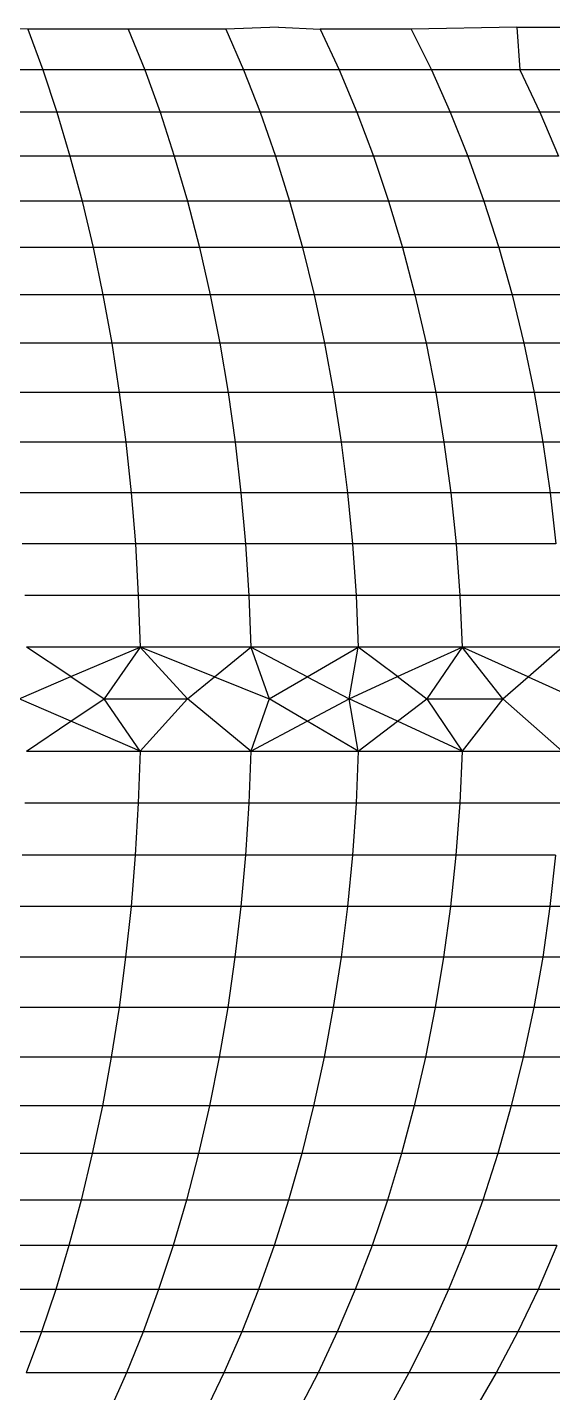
# Model space of a CAD drawing. Header units: inches. Extents: x 17 to 4615, y 5 to 3256.
# Drawn here: x 749.887 to 750.434, y 2595.131 to 2596.552 of the extents above; entities that cross this region are included whole.
import ezdxf

# ---------------------------------------------------------------- set-up
doc = ezdxf.new("R2010")
doc.units = ezdxf.units.IN
doc.header["$MEASUREMENT"] = 0

msp = doc.modelspace()

# ---------------------------------------------------------------- linework, layer by layer
for p, q in [((749.8872, 2596.5505), (749.761, 2596.5523)), ((749.8872, 2596.5505), (749.9028, 2596.508)), ((749.9917, 2596.5505), (749.8872, 2596.5505)), ((749.9917, 2596.5505), (750.0088, 2596.508)), ((750.0933, 2596.5505), (749.9917, 2596.5505)), ((750.1482, 2596.5523), (750.0933, 2596.5505)), ((750.0933, 2596.5505), (750.1118, 2596.508)), ((750.1482, 2596.5523), (750.1916, 2596.5505)), ((750.1916, 2596.5505), (750.2114, 2596.508)), ((750.2864, 2596.5505), (750.1916, 2596.5505)), ((750.3967, 2596.5523), (750.2864, 2596.5505)), ((750.2864, 2596.5505), (750.3075, 2596.508)), ((750.3967, 2596.5523), (750.4824, 2596.5523)), ((750.3967, 2596.5523), (750.3997, 2596.508)), ((749.9028, 2596.508), (749.7939, 2596.508)), ((749.9028, 2596.508), (749.9174, 2596.4639)), ((750.0088, 2596.508), (749.9028, 2596.508)), ((750.0088, 2596.508), (750.0248, 2596.4639)), ((750.1118, 2596.508), (750.0088, 2596.508)), ((750.1118, 2596.508), (750.129, 2596.4639)), ((750.2114, 2596.508), (750.1118, 2596.508)), ((750.2114, 2596.508), (750.2299, 2596.4639)), ((750.3075, 2596.508), (750.2114, 2596.508)), ((750.3075, 2596.508), (750.3272, 2596.4639)), ((750.3997, 2596.508), (750.3075, 2596.508)), ((750.3997, 2596.508), (750.4206, 2596.4639)), ((750.488, 2596.508), (750.3997, 2596.508)), ((749.9174, 2596.4639), (749.8072, 2596.4639)), ((749.9174, 2596.4639), (749.931, 2596.4183)), ((750.0248, 2596.4639), (749.9174, 2596.4639)), ((750.0248, 2596.4639), (750.0396, 2596.4183)), ((750.129, 2596.4639), (750.0248, 2596.4639)), ((750.129, 2596.4639), (750.1451, 2596.4183)), ((750.2299, 2596.4639), (750.129, 2596.4639)), ((750.2299, 2596.4639), (750.2471, 2596.4183)), ((750.3272, 2596.4639), (750.2299, 2596.4639)), ((750.3272, 2596.4639), (750.3455, 2596.4183)), ((750.4206, 2596.4639), (750.3272, 2596.4639)), ((750.4206, 2596.4639), (750.44, 2596.4183)), ((750.51, 2596.4639), (750.4206, 2596.4639)), ((749.931, 2596.4183), (749.8196, 2596.4183)), ((749.931, 2596.4183), (749.9436, 2596.3713)), ((750.0396, 2596.4183), (749.931, 2596.4183)), ((750.0396, 2596.4183), (750.0533, 2596.3713)), ((750.1451, 2596.4183), (750.0396, 2596.4183)), ((750.1451, 2596.4183), (750.1598, 2596.3713)), ((750.2471, 2596.4183), (750.1451, 2596.4183)), ((750.2471, 2596.4183), (750.2629, 2596.3713)), ((750.3455, 2596.4183), (750.2471, 2596.4183)), ((750.3455, 2596.4183), (750.3623, 2596.3713)), ((750.44, 2596.4183), (750.3455, 2596.4183)), ((749.9436, 2596.3713), (749.8309, 2596.3713)), ((749.9436, 2596.3713), (749.955, 2596.3232)), ((750.0533, 2596.3713), (749.9436, 2596.3713)), ((750.0533, 2596.3713), (750.0658, 2596.3232)), ((750.1598, 2596.3713), (750.0533, 2596.3713)), ((750.1598, 2596.3713), (750.1733, 2596.3232)), ((750.2629, 2596.3713), (750.1598, 2596.3713)), ((750.2629, 2596.3713), (750.2774, 2596.3232)), ((750.3623, 2596.3713), (750.2629, 2596.3713)), ((750.3623, 2596.3713), (750.3777, 2596.3232)), ((750.4578, 2596.3713), (750.3623, 2596.3713)), ((749.955, 2596.3232), (749.8413, 2596.3232)), ((749.955, 2596.3232), (749.9653, 2596.2738)), ((750.0658, 2596.3232), (749.955, 2596.3232)), ((750.0658, 2596.3232), (750.077, 2596.2738)), ((750.1733, 2596.3232), (750.0658, 2596.3232)), ((750.1733, 2596.3232), (750.1855, 2596.2738)), ((750.2774, 2596.3232), (750.1733, 2596.3232)), ((750.2774, 2596.3232), (750.2904, 2596.2738)), ((750.3777, 2596.3232), (750.2774, 2596.3232)), ((750.3777, 2596.3232), (750.3916, 2596.2738)), ((750.4741, 2596.3232), (750.3777, 2596.3232)), ((749.9653, 2596.2738), (749.8507, 2596.2738)), ((749.9653, 2596.2738), (749.9745, 2596.2235)), ((750.077, 2596.2738), (749.9653, 2596.2738)), ((750.077, 2596.2738), (750.087, 2596.2235)), ((750.1855, 2596.2738), (750.077, 2596.2738)), ((750.1855, 2596.2738), (750.1962, 2596.2235)), ((750.2904, 2596.2738), (750.1855, 2596.2738)), ((750.2904, 2596.2738), (750.302, 2596.2235)), ((750.3916, 2596.2738), (750.2904, 2596.2738)), ((750.3916, 2596.2738), (750.4039, 2596.2235)), ((750.4888, 2596.2738), (750.3916, 2596.2738)), ((749.9745, 2596.2235), (749.859, 2596.2235)), ((749.9745, 2596.2235), (749.9824, 2596.1723)), ((750.087, 2596.2235), (749.9745, 2596.2235)), ((750.087, 2596.2235), (750.0957, 2596.1723)), ((750.1962, 2596.2235), (750.087, 2596.2235)), ((750.1962, 2596.2235), (750.2056, 2596.1723)), ((750.302, 2596.2235), (750.1962, 2596.2235)), ((750.302, 2596.2235), (750.3121, 2596.1723)), ((750.4039, 2596.2235), (750.302, 2596.2235)), ((750.4039, 2596.2235), (750.4147, 2596.1723)), ((750.5018, 2596.2235), (750.4039, 2596.2235)), ((749.9824, 2596.1723), (749.8662, 2596.1723)), ((749.9824, 2596.1723), (749.9892, 2596.1203)), ((750.0957, 2596.1723), (749.9824, 2596.1723)), ((750.0957, 2596.1723), (750.1031, 2596.1203)), ((750.2056, 2596.1723), (750.0957, 2596.1723)), ((750.2056, 2596.1723), (750.2136, 2596.1203)), ((750.3121, 2596.1723), (750.2056, 2596.1723)), ((750.3121, 2596.1723), (750.3206, 2596.1203)), ((750.4147, 2596.1723), (750.3121, 2596.1723)), ((750.4147, 2596.1723), (750.4238, 2596.1203)), ((750.5132, 2596.1723), (750.4147, 2596.1723)), ((749.9892, 2596.1203), (749.8723, 2596.1203)), ((749.9892, 2596.1203), (749.9948, 2596.0677)), ((750.1031, 2596.1203), (749.9892, 2596.1203)), ((750.1031, 2596.1203), (750.1091, 2596.0677)), ((750.2136, 2596.1203), (750.1031, 2596.1203)), ((750.2136, 2596.1203), (750.2202, 2596.0677)), ((750.3206, 2596.1203), (750.2136, 2596.1203)), ((750.3206, 2596.1203), (750.3277, 2596.0677)), ((750.4238, 2596.1203), (750.3206, 2596.1203)), ((750.4238, 2596.1203), (750.4313, 2596.0677)), ((750.5229, 2596.1203), (750.4238, 2596.1203)), ((749.9948, 2596.0677), (749.8774, 2596.0677)), ((749.9948, 2596.0677), (749.9991, 2596.0145)), ((750.1091, 2596.0677), (749.9948, 2596.0677)), ((750.1091, 2596.0677), (750.1139, 2596.0145)), ((750.2202, 2596.0677), (750.1091, 2596.0677)), ((750.2202, 2596.0677), (750.2253, 2596.0145)), ((750.3277, 2596.0677), (750.2202, 2596.0677)), ((750.3277, 2596.0677), (750.3332, 2596.0145)), ((750.4313, 2596.0677), (750.3277, 2596.0677)), ((750.4313, 2596.0677), (750.4371, 2596.0145)), ((750.5308, 2596.0677), (750.4313, 2596.0677)), ((749.9991, 2596.0145), (749.8813, 2596.0145)), ((749.9991, 2596.0145), (750.0022, 2595.961)), ((750.1139, 2596.0145), (749.9991, 2596.0145)), ((750.1139, 2596.0145), (750.1173, 2595.961)), ((750.2253, 2596.0145), (750.1139, 2596.0145)), ((750.2253, 2596.0145), (750.229, 2595.961)), ((750.3332, 2596.0145), (750.2253, 2596.0145)), ((750.3332, 2596.0145), (750.3371, 2595.961)), ((750.4371, 2596.0145), (750.3332, 2596.0145)), ((750.0022, 2595.961), (749.8841, 2595.961)), ((750.0022, 2595.961), (750.0041, 2595.9072)), ((750.1173, 2595.961), (750.0022, 2595.961)), ((750.1173, 2595.961), (750.1193, 2595.9072)), ((750.229, 2595.961), (750.1173, 2595.961)), ((750.229, 2595.961), (750.2312, 2595.9072)), ((750.3371, 2595.961), (750.229, 2595.961)), ((750.3371, 2595.961), (750.3395, 2595.9072)), ((750.4413, 2595.961), (750.3371, 2595.961)), ((750.0041, 2595.9072), (749.8858, 2595.9072)), ((749.932, 2595.8764), (749.8858, 2595.9072)), ((749.932, 2595.8764), (750.0041, 2595.9072)), ((750.0041, 2595.9072), (749.9665, 2595.8533)), ((750.1193, 2595.9072), (750.0041, 2595.9072)), ((750.0534, 2595.8533), (750.0041, 2595.9072)), ((750.0814, 2595.8762), (750.0041, 2595.9072)), ((750.0814, 2595.8762), (750.1193, 2595.9072)), ((750.2312, 2595.9072), (750.1193, 2595.9072)), ((750.1193, 2595.9072), (750.1385, 2595.8533)), ((750.178, 2595.8763), (750.1193, 2595.9072)), ((750.178, 2595.8763), (750.2312, 2595.9072)), ((750.2217, 2595.8533), (750.2312, 2595.9072)), ((750.3395, 2595.9072), (750.2312, 2595.9072)), ((750.2722, 2595.8764), (750.2312, 2595.9072)), ((750.2722, 2595.8764), (750.3395, 2595.9072)), ((750.3395, 2595.9072), (750.3029, 2595.8533)), ((750.4438, 2595.9072), (750.3395, 2595.9072)), ((750.382, 2595.8533), (750.3395, 2595.9072)), ((750.4082, 2595.8762), (750.3395, 2595.9072)), ((750.4082, 2595.8762), (750.4438, 2595.9072)), ((749.8781, 2595.8533), (749.932, 2595.8764)), ((749.932, 2595.8764), (749.9665, 2595.8533)), ((750.0534, 2595.8533), (750.0814, 2595.8762)), ((750.0814, 2595.8762), (750.1385, 2595.8533)), ((750.1385, 2595.8533), (750.178, 2595.8763)), ((750.178, 2595.8763), (750.2217, 2595.8533)), ((750.2217, 2595.8533), (750.2722, 2595.8764)), ((750.2722, 2595.8764), (750.3029, 2595.8533)), ((750.382, 2595.8533), (750.4082, 2595.8762)), ((750.4082, 2595.8762), (750.4589, 2595.8533)), ((749.932, 2595.83), (749.8781, 2595.8533)), ((749.932, 2595.83), (749.9665, 2595.8533)), ((750.0041, 2595.7989), (749.9665, 2595.8533)), ((749.9665, 2595.8533), (750.0534, 2595.8533)), ((750.0534, 2595.8533), (750.0041, 2595.7989)), ((750.1193, 2595.7989), (750.0534, 2595.8533)), ((750.1385, 2595.8533), (750.1193, 2595.7989)), ((750.178, 2595.8301), (750.1385, 2595.8533)), ((750.178, 2595.8301), (750.2217, 2595.8533)), ((750.2312, 2595.7989), (750.2217, 2595.8533)), ((750.2722, 2595.83), (750.2217, 2595.8533)), ((750.2722, 2595.83), (750.3029, 2595.8533)), ((750.3029, 2595.8533), (750.3395, 2595.7989)), ((750.3029, 2595.8533), (750.382, 2595.8533)), ((750.382, 2595.8533), (750.3395, 2595.7989)), ((750.4438, 2595.7989), (750.382, 2595.8533)), ((749.8858, 2595.7989), (749.932, 2595.83)), ((750.0041, 2595.7989), (749.932, 2595.83)), ((750.1193, 2595.7989), (750.178, 2595.8301)), ((750.2312, 2595.7989), (750.178, 2595.8301)), ((750.2312, 2595.7989), (750.2722, 2595.83)), ((750.3395, 2595.7989), (750.2722, 2595.83)), ((749.8858, 2595.7989), (750.0041, 2595.7989)), ((750.0041, 2595.7989), (750.0022, 2595.7447)), ((750.0041, 2595.7989), (750.1193, 2595.7989)), ((750.1193, 2595.7989), (750.1173, 2595.7447)), ((750.1193, 2595.7989), (750.2312, 2595.7989)), ((750.2312, 2595.7989), (750.229, 2595.7447)), ((750.2312, 2595.7989), (750.3395, 2595.7989)), ((750.3395, 2595.7989), (750.337, 2595.7447)), ((750.3395, 2595.7989), (750.4438, 2595.7989)), ((750.0022, 2595.7447), (749.8841, 2595.7447)), ((750.0022, 2595.7447), (749.999, 2595.6907)), ((750.1173, 2595.7447), (750.0022, 2595.7447)), ((750.1173, 2595.7447), (750.1138, 2595.6907)), ((750.229, 2595.7447), (750.1173, 2595.7447)), ((750.229, 2595.7447), (750.2252, 2595.6907)), ((750.337, 2595.7447), (750.229, 2595.7447)), ((750.337, 2595.7447), (750.333, 2595.6907)), ((750.4413, 2595.7447), (750.337, 2595.7447)), ((749.999, 2595.6907), (749.8812, 2595.6907)), ((749.999, 2595.6907), (749.9946, 2595.6372)), ((750.1138, 2595.6907), (749.999, 2595.6907)), ((750.1138, 2595.6907), (750.109, 2595.6372)), ((750.2252, 2595.6907), (750.1138, 2595.6907)), ((750.2252, 2595.6907), (750.22, 2595.6372)), ((750.333, 2595.6907), (750.2252, 2595.6907)), ((750.333, 2595.6907), (750.3275, 2595.6372)), ((750.437, 2595.6907), (750.333, 2595.6907)), ((750.437, 2595.6907), (750.4311, 2595.6372)), ((749.9946, 2595.6372), (749.8772, 2595.6372)), ((749.9946, 2595.6372), (749.989, 2595.5842)), ((750.109, 2595.6372), (749.9946, 2595.6372)), ((750.109, 2595.6372), (750.1028, 2595.5842)), ((750.22, 2595.6372), (750.109, 2595.6372)), ((750.22, 2595.6372), (750.2134, 2595.5842)), ((750.3275, 2595.6372), (750.22, 2595.6372)), ((750.3275, 2595.6372), (750.3203, 2595.5842)), ((750.4311, 2595.6372), (750.3275, 2595.6372)), ((750.4311, 2595.6372), (750.4235, 2595.5842)), ((750.5306, 2595.6372), (750.4311, 2595.6372)), ((749.989, 2595.5842), (749.8721, 2595.5842)), ((749.989, 2595.5842), (749.9821, 2595.5318)), ((750.1028, 2595.5842), (749.989, 2595.5842)), ((750.1028, 2595.5842), (750.0953, 2595.5318)), ((750.2134, 2595.5842), (750.1028, 2595.5842)), ((750.2134, 2595.5842), (750.2052, 2595.5318)), ((750.3203, 2595.5842), (750.2134, 2595.5842)), ((750.3203, 2595.5842), (750.3116, 2595.5318)), ((750.4235, 2595.5842), (750.3203, 2595.5842)), ((750.4235, 2595.5842), (750.4142, 2595.5318)), ((750.5225, 2595.5842), (750.4235, 2595.5842)), ((749.9821, 2595.5318), (749.8659, 2595.5318)), ((749.9821, 2595.5318), (749.974, 2595.4802)), ((750.0953, 2595.5318), (749.9821, 2595.5318)), ((750.0953, 2595.5318), (750.0865, 2595.4802)), ((750.2052, 2595.5318), (750.0953, 2595.5318)), ((750.2052, 2595.5318), (750.1957, 2595.4802)), ((750.3116, 2595.5318), (750.2052, 2595.5318)), ((750.3116, 2595.5318), (750.3014, 2595.4802)), ((750.4142, 2595.5318), (750.3116, 2595.5318)), ((750.4142, 2595.5318), (750.4033, 2595.4802)), ((750.5127, 2595.5318), (750.4142, 2595.5318)), ((749.974, 2595.4802), (749.8585, 2595.4802)), ((749.974, 2595.4802), (749.9647, 2595.4295)), ((750.0865, 2595.4802), (749.974, 2595.4802)), ((750.0865, 2595.4802), (750.0763, 2595.4295)), ((750.1957, 2595.4802), (750.0865, 2595.4802)), ((750.1957, 2595.4802), (750.1847, 2595.4295)), ((750.3014, 2595.4802), (750.1957, 2595.4802)), ((750.3014, 2595.4802), (750.2896, 2595.4295)), ((750.4033, 2595.4802), (750.3014, 2595.4802)), ((750.4033, 2595.4802), (750.3908, 2595.4295)), ((750.5012, 2595.4802), (750.4033, 2595.4802)), ((749.9647, 2595.4295), (749.8501, 2595.4295)), ((749.9647, 2595.4295), (749.9542, 2595.3799)), ((750.0763, 2595.4295), (749.9647, 2595.4295)), ((750.0763, 2595.4295), (750.0649, 2595.3799)), ((750.1847, 2595.4295), (750.0763, 2595.4295)), ((750.1847, 2595.4295), (750.1724, 2595.3799)), ((750.2896, 2595.4295), (750.1847, 2595.4295)), ((750.2896, 2595.4295), (750.2764, 2595.3799)), ((750.3908, 2595.4295), (750.2896, 2595.4295)), ((750.3908, 2595.4295), (750.3767, 2595.3799)), ((750.4879, 2595.4295), (750.3908, 2595.4295)), ((749.9542, 2595.3799), (749.8406, 2595.3799)), ((749.9542, 2595.3799), (749.9426, 2595.3315)), ((750.0649, 2595.3799), (749.9542, 2595.3799)), ((750.0649, 2595.3799), (750.0523, 2595.3315)), ((750.1724, 2595.3799), (750.0649, 2595.3799)), ((750.1724, 2595.3799), (750.1587, 2595.3315)), ((750.2764, 2595.3799), (750.1724, 2595.3799)), ((750.2764, 2595.3799), (750.2618, 2595.3315)), ((750.3767, 2595.3799), (750.2764, 2595.3799)), ((750.3767, 2595.3799), (750.3611, 2595.3315)), ((750.473, 2595.3799), (750.3767, 2595.3799)), ((749.9426, 2595.3315), (749.8301, 2595.3315)), ((749.9426, 2595.3315), (749.9299, 2595.2842)), ((750.0523, 2595.3315), (749.9426, 2595.3315)), ((750.0523, 2595.3315), (750.0384, 2595.2842)), ((750.1587, 2595.3315), (750.0523, 2595.3315)), ((750.1587, 2595.3315), (750.1437, 2595.2842)), ((750.2618, 2595.3315), (750.1587, 2595.3315)), ((750.2618, 2595.3315), (750.2457, 2595.2842)), ((750.3611, 2595.3315), (750.2618, 2595.3315)), ((750.3611, 2595.3315), (750.344, 2595.2842)), ((750.4565, 2595.3315), (750.3611, 2595.3315)), ((749.9299, 2595.2842), (749.8185, 2595.2842)), ((749.9299, 2595.2842), (749.9161, 2595.2384)), ((750.0384, 2595.2842), (749.9299, 2595.2842)), ((750.0384, 2595.2842), (750.0233, 2595.2384)), ((750.1437, 2595.2842), (750.0384, 2595.2842)), ((750.1437, 2595.2842), (750.1275, 2595.2384)), ((750.2457, 2595.2842), (750.1437, 2595.2842)), ((750.2457, 2595.2842), (750.2282, 2595.2384)), ((750.344, 2595.2842), (750.2457, 2595.2842)), ((750.344, 2595.2842), (750.3254, 2595.2384)), ((750.4384, 2595.2842), (750.344, 2595.2842)), ((750.4384, 2595.2842), (750.4187, 2595.2384)), ((749.9161, 2595.2384), (749.806, 2595.2384)), ((749.9161, 2595.2384), (749.9012, 2595.1942)), ((750.0233, 2595.2384), (749.9161, 2595.2384)), ((750.0233, 2595.2384), (750.0071, 2595.1942)), ((750.1275, 2595.2384), (750.0233, 2595.2384)), ((750.1275, 2595.2384), (750.1099, 2595.1942)), ((750.2282, 2595.2384), (750.1275, 2595.2384)), ((750.2282, 2595.2384), (750.2095, 2595.1942)), ((750.3254, 2595.2384), (750.2282, 2595.2384)), ((750.3254, 2595.2384), (750.3054, 2595.1942)), ((750.4187, 2595.2384), (750.3254, 2595.2384)), ((750.4187, 2595.2384), (750.3975, 2595.1942)), ((750.508, 2595.2384), (750.4187, 2595.2384)), ((749.9012, 2595.1942), (749.7925, 2595.1942)), ((749.9012, 2595.1942), (749.8854, 2595.1515)), ((750.0071, 2595.1942), (749.9012, 2595.1942)), ((750.0071, 2595.1942), (749.9898, 2595.1515)), ((750.1099, 2595.1942), (750.0071, 2595.1942)), ((750.1099, 2595.1942), (750.0912, 2595.1515)), ((750.2095, 2595.1942), (750.1099, 2595.1942)), ((750.2095, 2595.1942), (750.1894, 2595.1515)), ((750.3054, 2595.1942), (750.2095, 2595.1942)), ((750.3054, 2595.1942), (750.284, 2595.1515)), ((750.3975, 2595.1942), (750.3054, 2595.1942)), ((750.3975, 2595.1942), (750.3749, 2595.1515)), ((750.4857, 2595.1942), (750.3975, 2595.1942)), ((749.9898, 2595.1515), (749.8854, 2595.1515)), ((749.9898, 2595.1515), (749.9714, 2595.1105)), ((750.0912, 2595.1515), (749.9898, 2595.1515)), ((750.0912, 2595.1515), (750.0714, 2595.1105)), ((750.1894, 2595.1515), (750.0912, 2595.1515)), ((750.1894, 2595.1515), (750.1681, 2595.1105)), ((750.284, 2595.1515), (750.1894, 2595.1515)), ((750.284, 2595.1515), (750.2614, 2595.1105)), ((750.3749, 2595.1515), (750.284, 2595.1515)), ((750.3749, 2595.1515), (750.3509, 2595.1105)), ((750.4619, 2595.1515), (750.3749, 2595.1515))]:
    msp.add_line(p, q)

doc.saveas('drawing.dxf')
